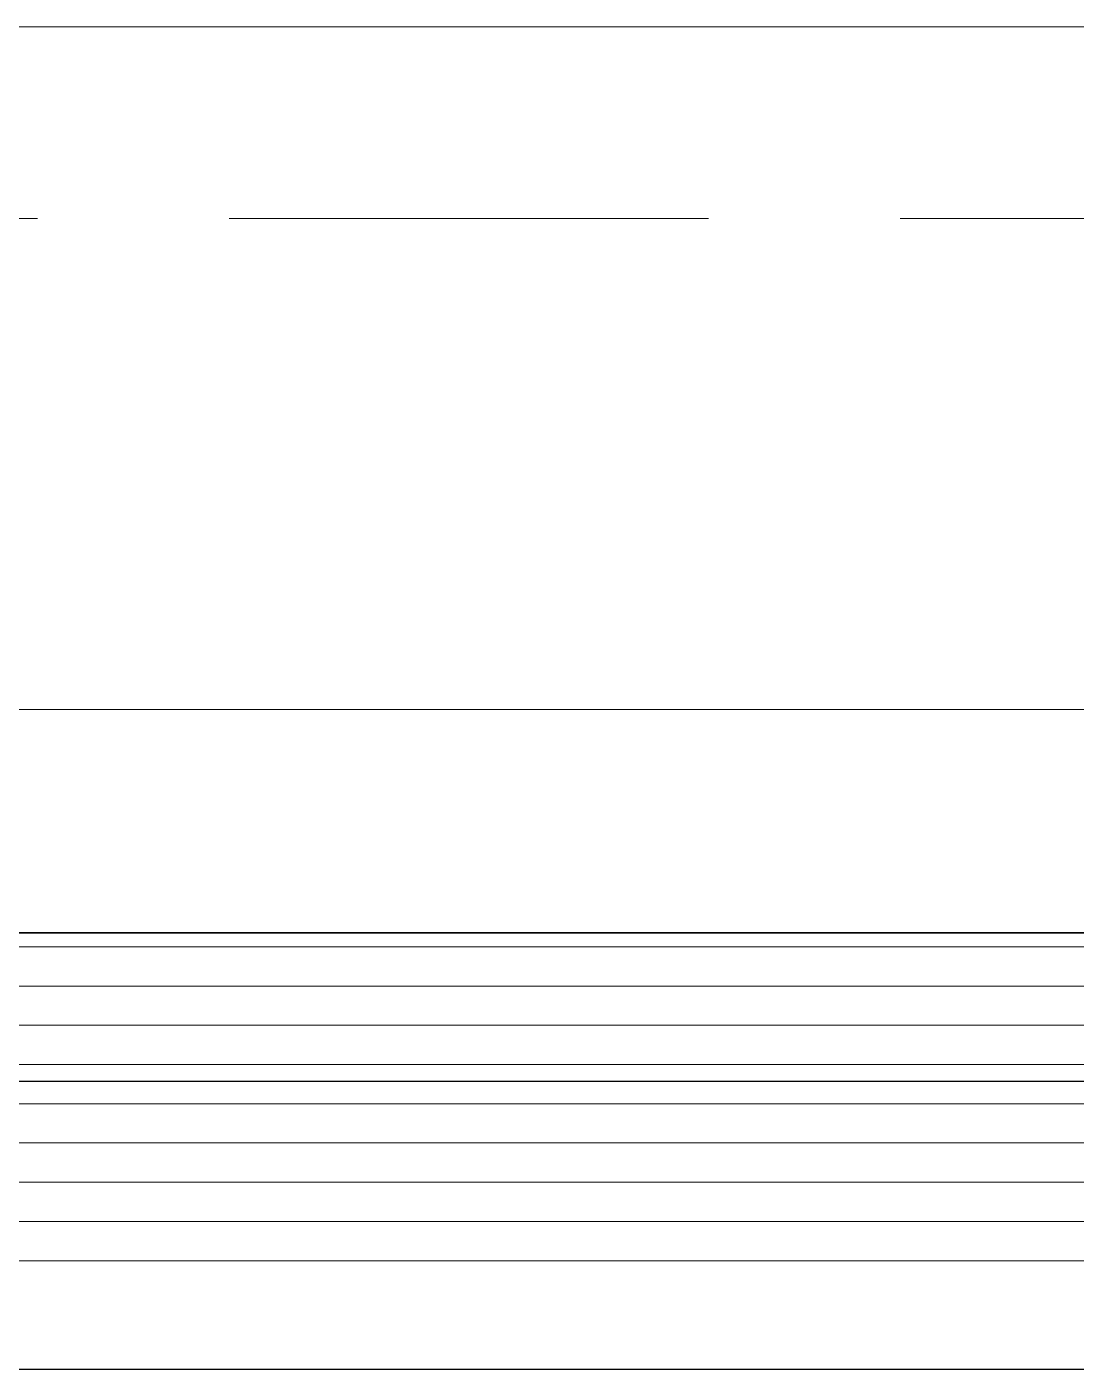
# Model space of a CAD drawing. Extents: x -518115 to 389031, y -209821 to 1628073.
# Drawn here: x 45611 to 46158, y 517540 to 518240 of the extents above; entities that cross this region are included whole.
import ezdxf

# ---------------------------------------------------------------- set-up
doc = ezdxf.new("R2010")
doc.units = 0
doc.header["$LTSCALE"] = 1000
doc.header["$MEASUREMENT"] = 0
doc.linetypes.add('DASH', pattern=[0.35, 0.25, -0.1])
for name, color, linetype, lineweight in [('平面-栏杆', 135, 'Continuous', 15), ('平面-看线', 45, 'Continuous', 15), ('平面-空调预留孔', 173, 'Continuous', 15)]:
    doc.layers.add(name, color=color, linetype=linetype, lineweight=lineweight)
doc.layers.add('看线', color=251, linetype='Continuous')

# ---------------------------------------------------------------- blocks, each defined once
blk = doc.blocks.new('gdgdgdrgdfsfs')
at = {"layer": '平面-空调预留孔'}
for p, q in [((703030.02, 763961.62), (701455.02, 763961.62)), ((703023.86, 763845.19), (701461.18, 763845.19)), ((703023.86, 763844.89), (701461.18, 763844.89)), ((703023.86, 763837.79), (701461.18, 763837.79)), ((703026.17, 763817.33), (701458.87, 763817.33)), ((703026.17, 763796.87), (701458.87, 763796.87)), ((703026.17, 763776.42), (701458.87, 763776.42)), ((703026.17, 763755.96), (701458.87, 763755.96)), ((703026.17, 763735.5), (701458.87, 763735.5)), ((703026.17, 763715.04), (701458.87, 763715.04)), ((703026.17, 763694.59), (701458.87, 763694.59)), ((703026.17, 763674.13), (701458.87, 763674.13))]:
    blk.add_line(p, q, dxfattribs=at)

msp = doc.modelspace()

# ---------------------------------------------------------------- linework, layer by layer
at = {"layer": '平面-栏杆'}
msp.add_lwpolyline([(46666.58, 518240.45), (42016.58, 518240.45)], dxfattribs=at)
at = {"layer": '平面-看线', "linetype": 'DASH'}
msp.add_lwpolyline([(46666.58, 518140.45), (42016.58, 518140.45)], dxfattribs=at)
at = {"layer": '看线', "color": 201}
msp.add_lwpolyline([(60916.58, 519190.45), (60916.59, 517690.45), (40716.58, 517690.45), (40716.58, 519190.45), (38316.58, 519190.45)], dxfattribs=at)
at = {"layer": '看线', "color": 202, "ltscale": 0.5}
msp.add_lwpolyline([(44666.58, 517690.45), (44666.58, 517540.45), (46666.58, 517540.45), (46666.58, 517690.45)], dxfattribs=at)

# ---------------------------------------------------------------- block references
at = {"layer": '平面-空调预留孔', "xscale": -1}
msp.add_blockref('gdgdgdrgdfsfs', (747909.1, -246077.11), dxfattribs=at)

doc.saveas('drawing.dxf')
